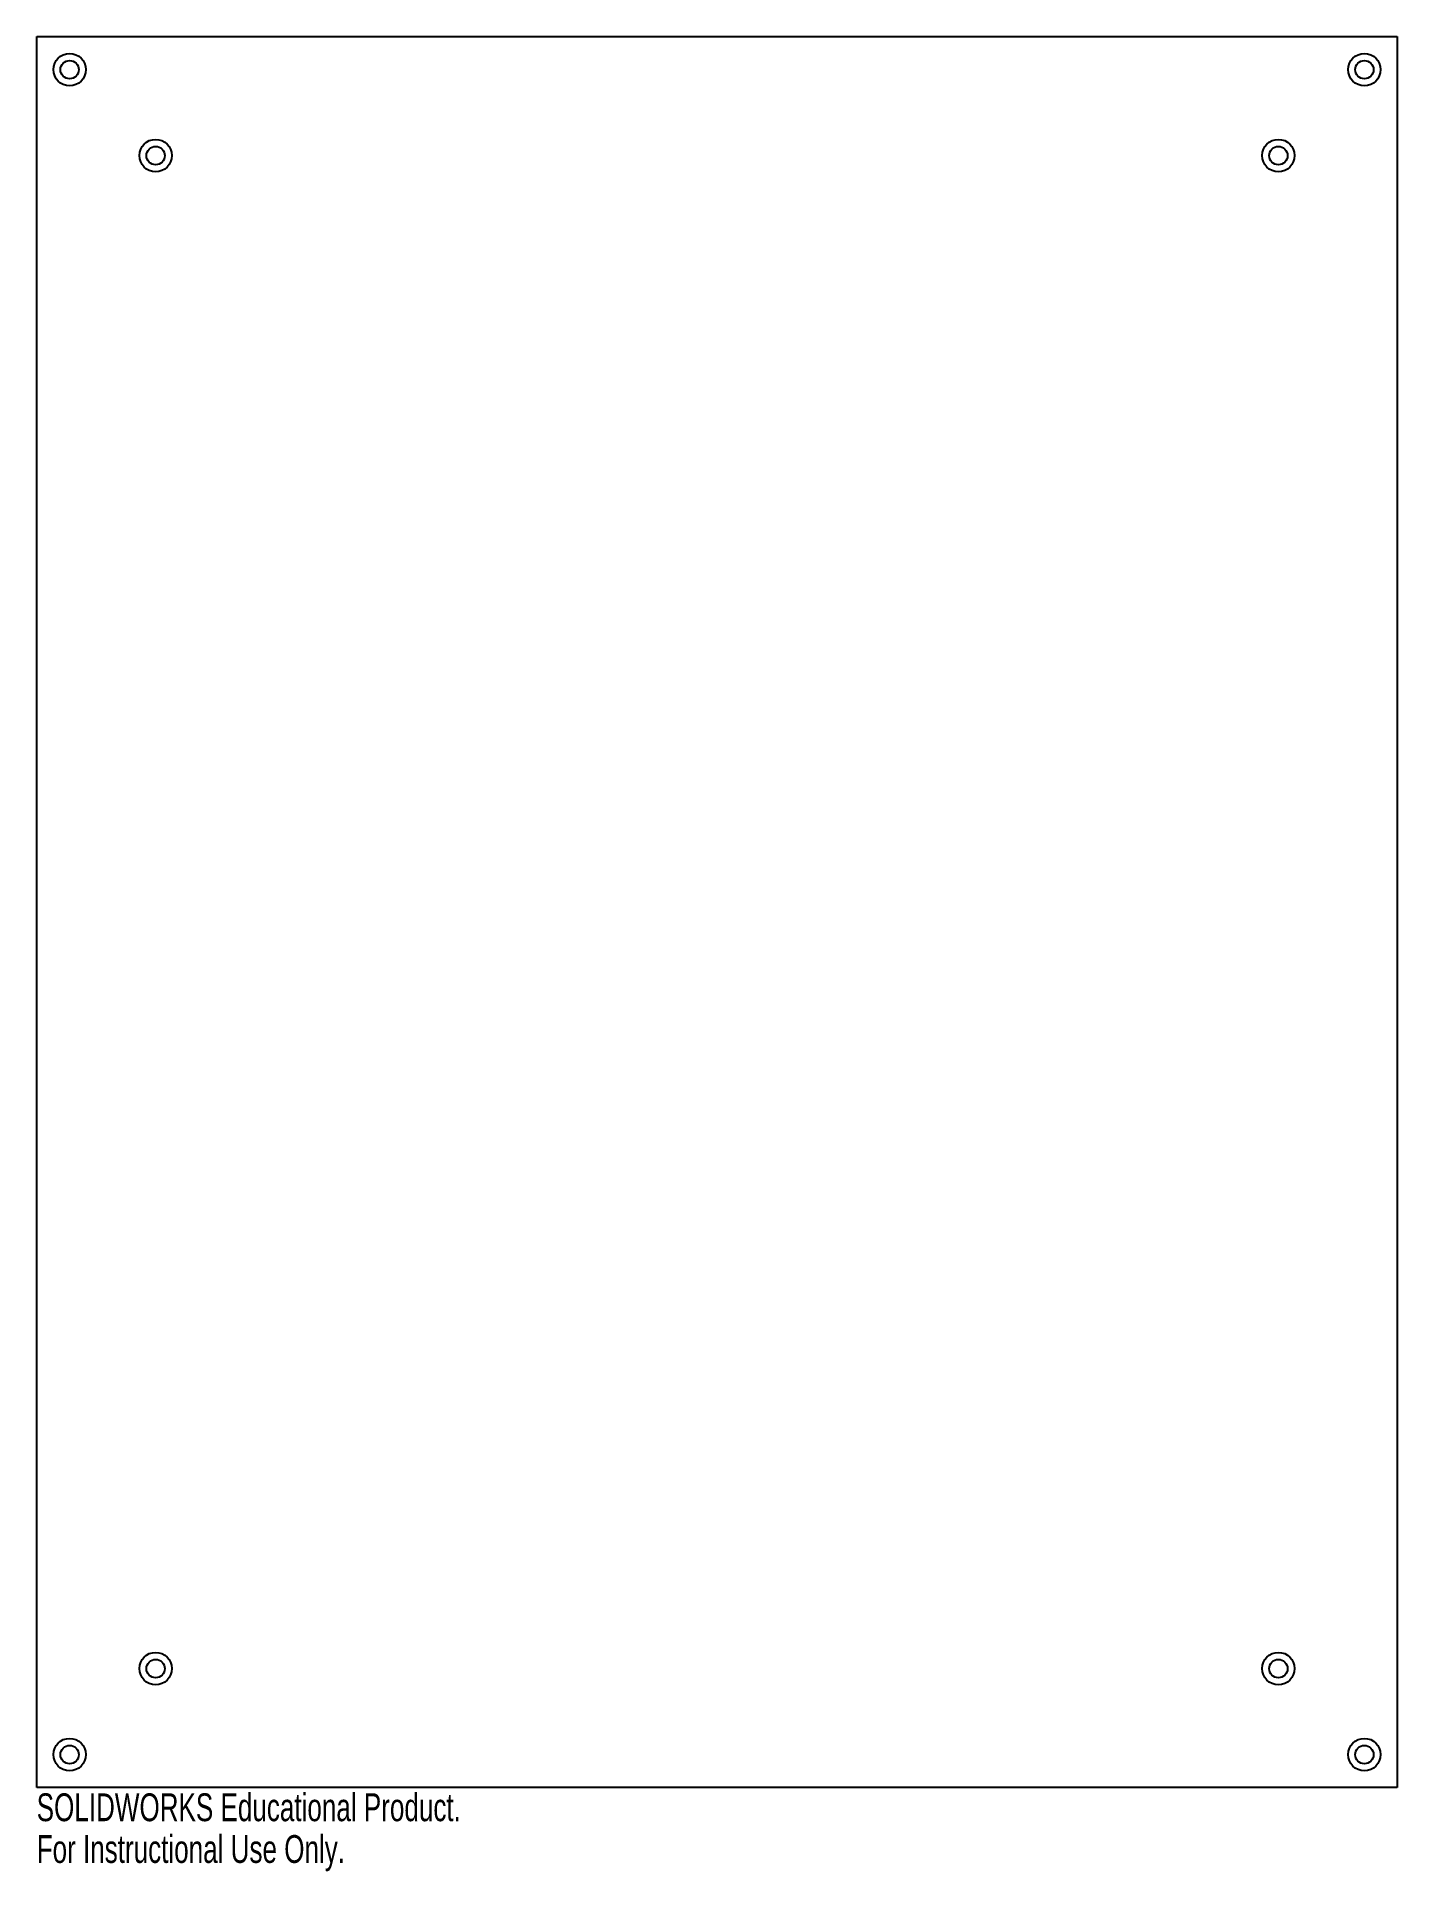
# Model space of a CAD drawing. Header units: millimetres. Extents: x -228 to 9, y 177 to 496.
import ezdxf

# ---------------------------------------------------------------- set-up
doc = ezdxf.new("R2010")
doc.units = ezdxf.units.MM
doc.styles.add('SLDTEXTSTYLE0', font='TXT', dxfattribs={"width": 0.7})

msp = doc.modelspace()

# ---------------------------------------------------------------- linework, layer by layer
at = {"color": 7, "linetype": 'Continuous', "lineweight": 25}
for p, q in [((-227.61, 191.55), (-227.61, 495.73)), ((-227.61, 495.73), (8.74, 495.73)), ((8.74, 495.73), (8.74, 191.55)), ((8.74, 191.55), (-227.61, 191.55))]:
    msp.add_line(p, q, dxfattribs=at)
for centre, radius in [((-221.89, 490), 2.82), ((-221.89, 490), 1.59), ((3.02, 490), 2.82), ((3.02, 490), 1.59), ((-206.95, 475.07), 2.82), ((-206.95, 475.07), 1.59), ((-11.92, 475.07), 2.82), ((-11.92, 475.07), 1.59), ((-206.95, 212.21), 2.82), ((-206.95, 212.21), 1.59), ((-11.92, 212.21), 2.82), ((-11.92, 212.21), 1.59), ((-221.89, 197.27), 2.82), ((-221.89, 197.27), 1.59), ((3.02, 197.27), 2.82), ((3.02, 197.27), 1.59)]:
    msp.add_circle(centre, radius, dxfattribs=at)

# ---------------------------------------------------------------- texts
at = {"color": 7, "linetype": 'Continuous', "char_height": 4.8336, "attachment_point": 1, "style": 'SLDTEXTSTYLE0'}
for s, insert in [('SOLIDWORKS Educational Product.', (-227.61, 190.53)), ('For Instructional Use Only.', (-227.61, 183.28))]:
    msp.add_mtext(s, dxfattribs=dict(at, insert=insert))

doc.saveas('drawing.dxf')
